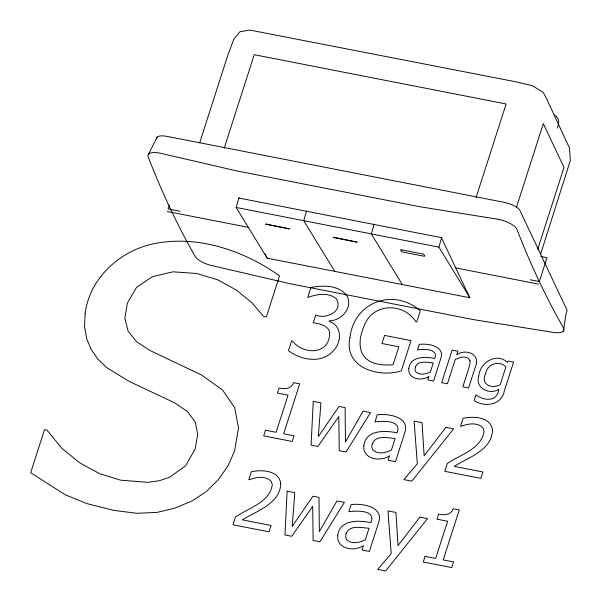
<?xml version="1.0" encoding="UTF-8"?>
<svg xmlns="http://www.w3.org/2000/svg" width="601" height="601" viewBox="0 0 601 601"><rect width="100%" height="100%" fill="white"/><g stroke="black" fill="none" stroke-linecap="round" stroke-linejoin="round"><path stroke-width="0.9" d="M563.257 331.301L566.375 312.092A13.898 4.936 17.8 0 0 566.751 309.53L520.038 210.703A13.898 4.936 17.8 0 0 504.254 202.349L167.055 136.382A13.898 4.936 17.8 0 0 156.485 138.681M267.144 258.092L236.133 207.45L239.01 197.706M306.593 210.921L303.708 220.672L334.719 271.306M374.175 224.143L371.29 233.894L402.302 284.528M265.116 253.93L267.114 258.167L469.884 297.75L438.873 247.116L441.758 237.365M169.302 205.407L168.16 208.945L180.135 211.289M199.652 142.933L227.433 56.426L233.789 39.245L239.867 31.8L249.715 30.05L515.034 81.631L532.366 85.695L543.184 92.389L546.301 98.188L569.508 148.086L570.334 160.55L540.479 254.516M224.158 148.342L254.238 54.699L506.132 103.973L476.052 197.616M516.387 207.488L543.312 123.656L564.001 167.416L537.647 249.468M557.217 128.163L558.314 124.76A9.826 8.714 -25.3 0 0 554.197 114.971M148.65 154.014L157.139 137.081M540.757 256.454L547.023 257.679L539.352 281.553L530.142 279.758M238.672 197.992L441.419 237.65L469.862 297.826M236.133 207.45L438.873 247.116M167.341 211.507L248.393 227.358M455.633 267.903L538.534 284.115M329.626 332.586C330.189 354.853 303.723 355.371 292.296 340.962L291.613 340.827L288.457 350.646C301.349 360.54 322.805 364.101 334.073 349.902C341.909 341.421 341.909 325.269 329.175 321.415L329.386 320.761C341.113 320.866 352.554 308.366 347.498 296.804C340.091 284.836 323.128 285.182 310.905 287.421L307.75 297.24L308.336 297.352C317.133 294.047 328.401 292.236 336.222 298.652C343.877 311.175 326.065 319.732 315.758 314.984L313.279 322.707C319.394 323.931 328.371 325.164 329.626 332.586M337.754 535.348C336.147 549.111 354.395 551.943 363.455 545.588L362.035 550.02L369.367 551.455L378.502 523.013C384.55 506.883 362.486 503.052 351.134 504.637L348.85 511.752C356.01 510.677 376.579 509.595 370.825 522.652C359.135 520 339.678 519.557 337.754 535.348M363.875 445.559C362.26 459.329 380.508 462.154 389.568 455.806L388.148 460.238L395.488 461.673L404.623 433.223C410.663 417.094 388.599 413.263 377.248 414.848L374.964 421.962C382.131 420.895 402.693 419.814 396.938 432.87C385.249 430.218 365.791 429.768 363.875 445.559M408.815 368.436C407.553 379.208 421.834 381.425 428.926 376.451L427.814 379.922L433.554 381.049L440.706 358.782C445.431 346.161 428.16 343.163 419.28 344.403L417.492 349.97C423.299 348.678 438.858 348.663 434.688 358.504C425.546 356.431 410.318 356.077 408.815 368.436M280.765 483.497C280.104 503.751 256.702 510.82 242.383 519.85L271.096 525.469L269.053 531.832L233 524.778L235.494 517.003C248.356 508.033 269.826 502.489 272.313 484.624L271.141 481.311C265.469 475.383 256.116 477.179 249.212 479.748L248.784 479.666L251.316 471.777C261.653 469.494 278.774 470.2 280.765 483.497M492.565 430.031C491.903 450.292 468.502 457.361 454.183 466.384L482.896 472.003L480.853 478.373L444.8 471.319L447.302 463.536C460.156 454.574 481.626 449.03 484.113 431.165L482.949 427.852C477.269 421.925 467.916 423.72 461.012 426.289L460.584 426.207L463.116 418.311C473.46 416.027 490.574 416.741 492.565 430.031M85.087 313.805L84.591 326.921L86.732 338.799L91.232 349.527L97.948 359.188L106.467 367.451L128.869 381.244L174.275 402.67L187.55 411.587L195.257 422.09L197.706 434.425L195.22 448.834L185.739 465.632L169.79 477.156L159.52 480.68L147.906 482.355L120.613 480.176L99.871 473.791L79.715 462.86L61.618 448.091L47.058 430.181L44.497 429.677L30.666 472.732L65.118 494.691L86.694 503.548L113.642 510.362L136.923 513.299L157.019 512.39L175.094 508.085L192.312 500.843L206.368 491.513L218.539 479.41L228.177 465.52L234.623 450.825L238.514 427.965L234.683 407.666L222.528 389.974L201.448 374.964L150.01 350.511L136.562 341.699L128.066 331.091L124.873 318.335L127.337 303.092L136.51 287.383L152.331 276.708L172.998 271.825L196.715 273.493L217.847 279.863L236.629 290.245L252.165 302.994L263.584 316.457L266.333 316.997L279.54 275.851C242.241 249.347 193.424 233.346 147.974 245.118C116.256 254.073 89.241 280.284 85.087 313.805M470.027 360.743L469.907 364.018L468.795 368.24L462.845 386.774L468.615 387.908L475.399 366.775C481.063 354.274 465.79 348.167 456.722 354.823L457.887 351.209L452.11 350.082L441.66 382.634L447.429 383.761L455.235 359.458L460.614 357.49A10.495 9.316 -25.3 0 1 467.308 357.798L468.652 358.534L470.027 360.743M287.12 491.167L284.979 534.95L291.77 536.28L312.693 506.297L313.113 540.449L319.935 541.786L344.396 502.368L336.981 500.918L319.341 531.697L319.011 497.403L312.933 496.216L292.191 526.386L294.806 492.67L287.12 491.167M313.234 401.378L311.1 445.161L317.884 446.49L338.814 416.516L339.227 450.667L346.056 452.005L370.516 412.587L363.102 411.137L345.455 441.915L345.132 407.621L339.047 406.426L318.305 436.604L320.926 402.88L313.234 401.378M349.94 337.642C343.419 367.609 378.457 378.119 401.325 370.847L411.046 340.594L384.565 335.418L381.966 343.517L398.831 346.815L393.077 364.732C382.018 365.693 367.677 364.476 362.11 353.23C358.053 344.11 360.698 333.75 364.514 325.021C373.244 302.746 403.699 302.513 415.9 321.76L416.733 321.918L420.302 310.8C393.708 287.496 353.929 301.837 349.94 337.642M478.727 376.136C474.805 387.961 489.605 395.435 498.74 389.215C497.395 402.415 483.895 400.799 475.969 394.887L474.129 400.597C484.722 407.621 501.767 405.179 504.314 390.958L513.577 362.11L508.145 361.043L507.357 362.373C496.516 351.87 479.703 362.876 478.727 376.136M346.123 533.613L345.643 536.851L346.507 539.428C351.48 544.641 359.668 542.718 365.318 539.781L369.029 528.241C361.569 527.806 349.729 524.53 346.123 533.613M372.237 443.831L371.756 447.069L372.62 449.638C377.593 454.859 385.782 452.929 391.439 449.999L395.142 438.452C387.69 438.024 375.843 434.748 372.237 443.831M415.359 367.083L414.983 369.615L415.659 371.628C419.551 375.715 425.959 374.205 430.384 371.906L433.283 362.876C427.454 362.538 418.183 359.976 415.359 367.083M485.676 373.499C480.064 384.55 491.926 389.38 500.19 384.7L505.929 366.835C499.025 359.969 487.253 363.981 485.676 373.499M401.01 249.753L400.769 250.685L402.377 251.977L424.494 256.304L424.734 255.372L423.134 254.08L401.01 249.753M265.522 430.233L263.704 435.89L292.184 441.465L294.002 435.808L283.649 433.779L299.696 383.814L293.619 382.619C291.733 389.012 284.468 389.298 279.082 388.013L277.459 393.077L288.052 395.142L276.114 432.307L265.522 430.233M425.095 556.346L423.277 562.003L451.757 567.577L453.575 561.912L443.215 559.892L459.269 509.918L453.184 508.731C451.306 515.125 444.034 515.41 438.655 514.118L437.025 519.181L447.617 521.255L435.687 558.412L425.095 556.346M445.957 427.341L424.141 455.798L422.067 422.668L414.097 421.113L417.319 463.807L403.895 479.621L411.783 481.168L453.642 428.844L445.957 427.341M419.844 517.13L398.027 545.588L395.946 512.45L387.983 510.895L391.198 553.589L377.781 569.41L385.669 570.95L427.529 518.633L419.844 517.13M266.318 224.075L265.612 224.241L289.569 228.928L266.318 224.075M333.901 237.297L333.194 237.463L357.152 242.15L333.901 237.297M498.244 219.297L420.625 206.872L236.283 170.812L160.332 153.202A16.377 5.822 17.8 0 0 148.207 157.034A2189.751 645.872 -78.9 0 0 195.077 256.176A16.377 5.822 17.8 0 0 213.663 266.018L289.614 283.634L473.956 319.694L551.568 332.12A16.377 5.822 17.8 0 0 563.7 328.289A2189.751 645.872 -78.9 0 1 516.83 229.146A16.377 5.822 17.8 0 0 498.244 219.297"/></g></svg>
